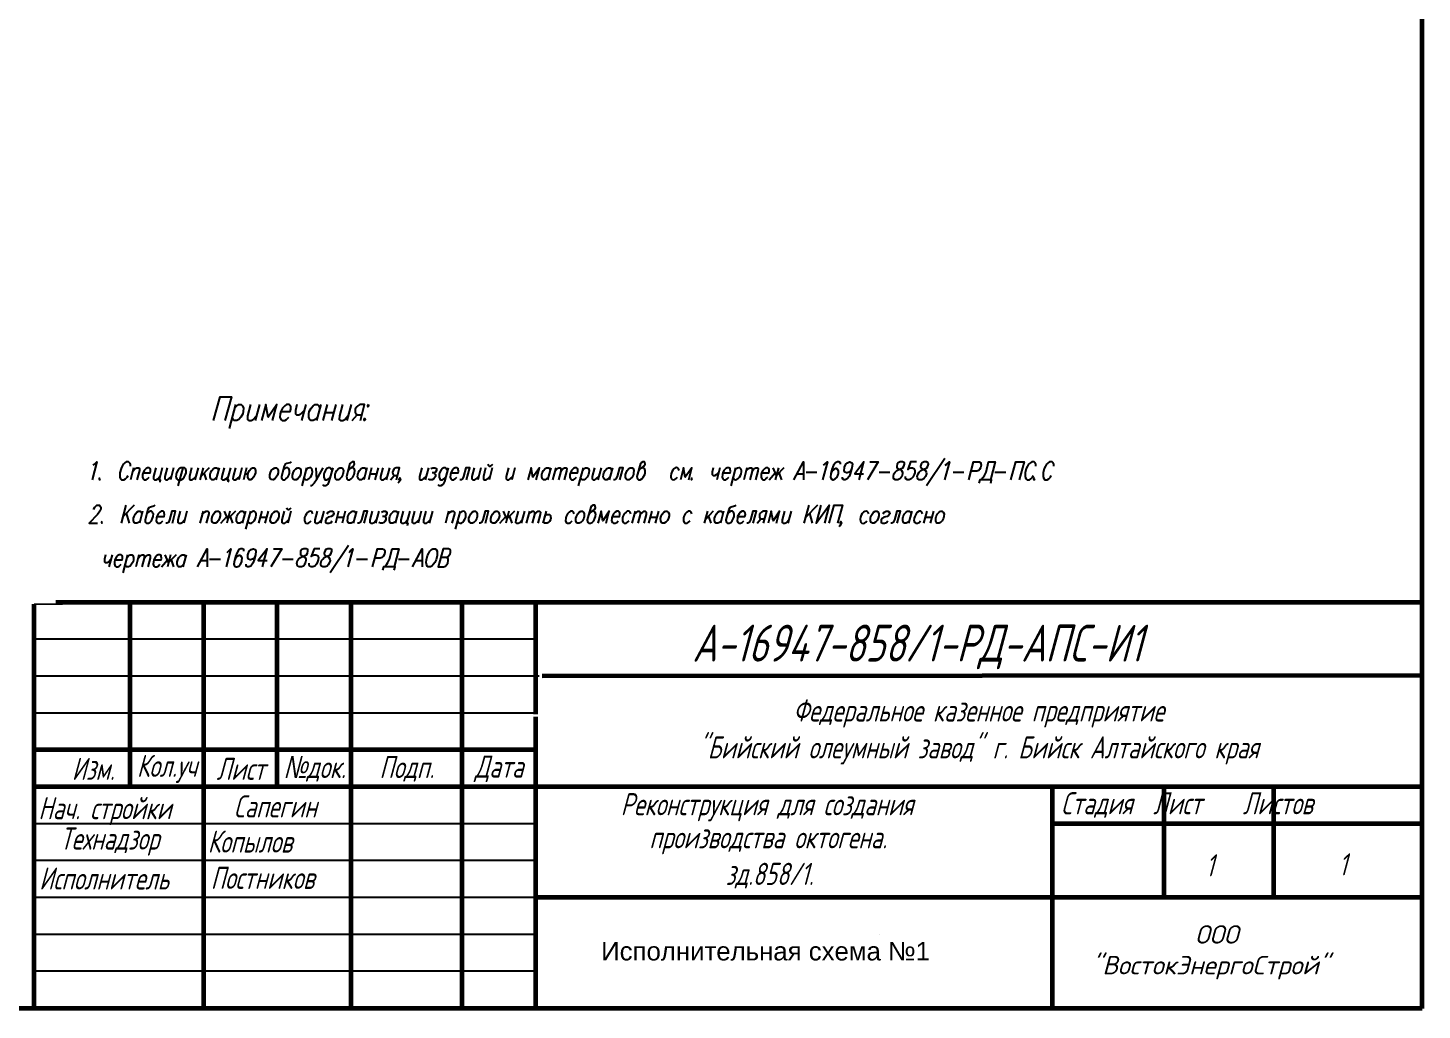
# Model space of a CAD drawing. Header units: millimetres. Extents: x 2185 to 8290, y 601 to 2456.
# Drawn here: x 4362.9 to 4646.3, y 1258.6 to 1458.3 of the extents above; entities that cross this region are included whole.
import ezdxf
from ezdxf.enums import TextEntityAlignment as Align

# ---------------------------------------------------------------- set-up
doc = ezdxf.new("R2010")
doc.units = ezdxf.units.MM
for name, color, linetype in [('PDF _0', 7, 'Continuous'), ('PDF _hj', 7, 'Continuous'), ('текст', 7, 'Continuous')]:
    doc.layers.add(name, color=color, linetype=linetype)
doc.styles.add('2.5', font='isocpeur.ttf', dxfattribs={"oblique": 15, "height": 2.5})
doc.styles.add('Simplex', font='simplex.shx', dxfattribs={"width": 0.7, "oblique": 15})
doc.styles.get("Standard").update_dxf_attribs({"font": 'arial.ttf'})

msp = doc.modelspace()

# ---------------------------------------------------------------- linework, layer by layer
at = {"color": 0, "lineweight": 60}
for p, q in [((4646.3, 1258.99), (4646.3, 1842.99)), ((4364.11, 1258.64), (4364.11, 1341.14)), ((4368.56, 1341.6), (4646.06, 1341.6)), ((4383.56, 1341.6), (4383.56, 1304.1)), ((4398.56, 1341.6), (4398.56, 1259.1)), ((4413.56, 1304.1), (4413.56, 1341.6)), ((4428.56, 1259.1), (4428.56, 1341.6)), ((4451.06, 1341.6), (4451.06, 1259.1)), ((4466.06, 1341.6), (4466.06, 1318.82)), ((4467.41, 1326.6), (4646.3, 1326.76)), ((4466.06, 1318.25), (4466.06, 1259.1)), ((4364.11, 1311.6), (4465.96, 1311.6)), ((4364.11, 1304.1), (4646.3, 1304.1)), ((4571.06, 1304.1), (4571.06, 1259.1)), ((4593.88, 1281.6), (4593.88, 1304.1)), ((4616.06, 1304.1), (4616.06, 1281.6)), ((4571.04, 1296.6), (4646.3, 1296.6)), ((4466.06, 1281.6), (4646.3, 1281.6)), ((4646.3, 1258.99), (3830.3, 1258.99))]:
    msp.add_line(p, q, dxfattribs=at)
at = {"color": 0}
for p, q in [((4364.11, 1341.14), (4398.56, 1341.6)), ((4368.56, 1341.6), (4383.56, 1341.6)), ((4428.56, 1341.6), (4451.06, 1341.6)), ((4428.56, 1341.6), (4451.06, 1341.6)), ((4451.06, 1341.6), (4466.06, 1341.6)), ((4451.06, 1341.6), (4466.06, 1341.6)), ((4451.06, 1341.6), (4466.06, 1341.6)), ((4466.06, 1341.6), (4481.06, 1341.6)), ((4646.06, 1341.6), (4571.06, 1341.6)), ((4646.06, 1341.6), (4571.06, 1341.6)), ((4646.06, 1341.6), (4571.06, 1341.6)), ((4646.06, 1341.6), (4571.06, 1341.6)), ((4646.3, 1341.6), (4571.06, 1341.6)), ((4571.06, 1341.6), (4571.06, 1341.6)), ((4571.06, 1341.6), (4571.06, 1341.6)), ((4364.11, 1334.1), (4465.96, 1334.1)), ((4383.56, 1311.6), (4413.56, 1311.6)), ((4383.56, 1311.6), (4383.56, 1311.6)), ((4364.11, 1296.6), (4465.96, 1296.6)), ((4593.56, 1296.6), (4616.06, 1296.6)), ((4593.56, 1296.6), (4616.06, 1296.6)), ((4364.11, 1289.1), (4465.96, 1289.1)), ((4364.11, 1274.1), (4466.24, 1274.1)), ((4535.96, 1274.09), (4535.96, 1274.09)), ((4364.11, 1266.6), (4466.24, 1266.6))]:
    msp.add_line(p, q, dxfattribs=at)
at = {"color": 0, "lineweight": -3}
for p, q in [((4364.11, 1326.6), (4466.79, 1326.6)), ((4364.11, 1319.1), (4466.24, 1319.1)), ((4364.11, 1281.6), (4466.53, 1281.6))]:
    msp.add_line(p, q, dxfattribs=at)
for p, q in [((4383.26, 1311.57), (4383.26, 1311.57)), ((4465.76, 1304.07), (4570.76, 1304.07)), ((4593.26, 1296.57), (4615.76, 1296.57))]:
    msp.add_line(p, q)
at = {"layer": 'PDF _0', "lineweight": 25}
for points in [[(4376.13, 1369.4), (4376.39, 1369.6), (4376.9, 1370.12), (4375.93, 1366.46)], [(4383.75, 1369.24), (4383.69, 1369.6), (4383.64, 1369.76), (4383.54, 1369.91), (4383.33, 1370.12), (4382.87, 1370.12), (4382.56, 1369.91), (4382.41, 1369.76), (4382.25, 1369.6), (4382.05, 1369.24), (4381.79, 1368.73), (4381.53, 1367.85), (4381.53, 1367.34), (4381.53, 1366.98), (4381.69, 1366.62), (4381.89, 1366.46), (4382.36, 1366.46), (4382.67, 1366.62), (4383.03, 1366.98), (4383.23, 1367.34)], [(4416.41, 1370.12), (4416.1, 1369.91), (4415.48, 1369.76), (4415.17, 1369.6), (4414.97, 1369.24), (4414.4, 1367.13), (4414.4, 1366.82), (4414.51, 1366.62), (4414.71, 1366.46), (4415.07, 1366.46), (4415.33, 1366.62), (4415.69, 1366.98), (4415.95, 1367.49), (4416.05, 1367.85), (4416.05, 1368.37), (4416, 1368.52), (4415.89, 1368.73), (4415.69, 1368.88), (4415.33, 1368.88), (4415.07, 1368.73), (4414.71, 1368.37)], [(4427.98, 1368.37), (4428.29, 1368.73), (4428.6, 1368.88), (4429.06, 1369.24), (4429.27, 1369.6), (4429.22, 1369.91), (4429.16, 1370.12), (4428.8, 1370.12), (4428.5, 1369.91), (4428.34, 1369.76), (4427.62, 1367.13), (4427.67, 1366.82), (4427.72, 1366.62), (4427.93, 1366.46), (4428.29, 1366.46), (4428.6, 1366.62), (4428.91, 1366.98), (4429.22, 1367.49), (4429.27, 1367.85), (4429.32, 1368.37), (4429.16, 1368.73), (4428.96, 1368.88), (4428.6, 1368.88)], [(4456.37, 1369.6), (4456.43, 1369.4), (4456.63, 1369.24), (4456.89, 1369.24), (4457.15, 1369.4), (4457.35, 1369.6)], [(4487.03, 1368.37), (4487.34, 1368.73), (4487.65, 1368.88), (4488.11, 1369.24), (4488.32, 1369.6), (4488.27, 1369.91), (4488.21, 1370.12), (4487.85, 1370.12), (4487.55, 1369.91), (4487.39, 1369.76), (4486.67, 1367.13), (4486.72, 1366.82), (4486.77, 1366.62), (4486.98, 1366.46), (4487.34, 1366.46), (4487.65, 1366.62), (4487.96, 1366.98), (4488.27, 1367.49), (4488.32, 1367.85), (4488.37, 1368.37), (4488.21, 1368.73), (4488.01, 1368.88), (4487.65, 1368.88)], [(4518.56, 1366.46), (4520.52, 1370.12), (4520.52, 1366.46)], [(4524.58, 1369.4), (4524.89, 1369.6), (4525.4, 1370.12), (4524.43, 1366.46)], [(4528.03, 1369.6), (4528.03, 1369.91), (4527.72, 1370.12), (4527.46, 1370.12), (4527.05, 1369.91), (4526.64, 1369.4), (4526.33, 1368.52), (4526.07, 1367.65), (4526.02, 1366.98), (4526.17, 1366.62), (4526.48, 1366.46), (4526.59, 1366.46), (4527, 1366.62), (4527.36, 1366.98), (4527.61, 1367.49), (4527.67, 1367.65), (4527.67, 1368.21), (4527.51, 1368.52), (4527.2, 1368.73), (4527.1, 1368.73), (4526.69, 1368.52), (4526.33, 1368.21), (4526.07, 1367.65)], [(4530.39, 1368.88), (4530.13, 1368.37), (4529.83, 1368.01), (4529.41, 1367.85), (4529.26, 1367.85), (4528.95, 1368.01), (4528.8, 1368.37), (4528.85, 1368.88), (4528.9, 1369.04), (4529.16, 1369.6), (4529.47, 1369.91), (4529.88, 1370.12), (4529.98, 1370.12), (4530.34, 1369.91), (4530.5, 1369.6), (4530.39, 1368.88), (4530.19, 1368.01), (4529.83, 1367.13), (4529.41, 1366.62), (4529, 1366.46), (4528.8, 1366.46), (4528.49, 1366.62), (4528.44, 1366.98)], [(4531.83, 1366.46), (4532.81, 1370.12), (4530.96, 1367.65), (4532.76, 1367.65)], [(4533.99, 1370.12), (4535.69, 1370.12), (4533.53, 1366.46)], [(4543.51, 1370.12), (4542.27, 1370.12), (4541.76, 1368.52), (4541.91, 1368.73), (4542.33, 1368.88), (4542.69, 1368.88), (4542.99, 1368.73), (4543.15, 1368.37), (4543.15, 1367.85), (4543.05, 1367.49), (4542.79, 1366.98), (4542.43, 1366.62), (4542.02, 1366.46), (4541.66, 1366.46), (4541.35, 1366.62), (4541.3, 1366.82), (4541.25, 1367.13)], [(4549.27, 1370.79), (4545.57, 1365.23)], [(4549.37, 1369.4), (4549.68, 1369.6), (4550.2, 1370.12), (4549.22, 1366.46)], [(4554.16, 1366.46), (4555.13, 1370.12), (4556.26, 1370.12), (4556.57, 1369.91), (4556.62, 1369.76), (4556.68, 1369.4), (4556.52, 1368.88), (4556.32, 1368.52), (4556.16, 1368.37), (4555.75, 1368.21), (4554.62, 1368.21)], [(4556.62, 1366.46), (4557.09, 1366.98), (4557.35, 1367.34), (4557.65, 1368.01), (4558.17, 1370.12), (4559.51, 1370.12), (4558.53, 1366.46)], [(4562.69, 1366.46), (4563.67, 1370.12), (4565.37, 1370.12), (4564.39, 1366.46)], [(4567.79, 1369.24), (4567.79, 1369.6), (4567.68, 1369.76), (4567.63, 1369.91), (4567.43, 1370.12), (4566.96, 1370.12), (4566.66, 1369.91), (4566.5, 1369.76), (4566.3, 1369.6), (4566.09, 1369.24), (4565.83, 1368.73), (4565.63, 1367.85), (4565.57, 1367.34), (4565.63, 1366.98), (4565.78, 1366.62), (4565.99, 1366.46), (4566.45, 1366.46), (4566.76, 1366.62), (4567.07, 1366.98), (4567.27, 1367.34)], [(4571.44, 1369.24), (4571.44, 1369.6), (4571.34, 1369.76), (4571.28, 1369.91), (4571.08, 1370.12), (4570.56, 1370.12), (4570.31, 1369.91), (4570.15, 1369.76), (4569.95, 1369.6), (4569.74, 1369.24), (4569.48, 1368.73), (4569.23, 1367.85), (4569.23, 1367.34), (4569.28, 1366.98), (4569.43, 1366.62), (4569.59, 1366.46), (4570.1, 1366.46), (4570.41, 1366.62), (4570.72, 1366.98), (4570.92, 1367.34)], [(4377.47, 1366.82), (4377.32, 1366.62), (4377.42, 1366.46), (4377.57, 1366.62)], [(4384.36, 1368.88), (4383.69, 1366.46)], [(4384.16, 1368.21), (4384.67, 1368.73), (4384.98, 1368.88), (4385.34, 1368.88), (4385.55, 1368.73), (4385.55, 1368.37), (4385.03, 1366.46)], [(4386.27, 1367.85), (4387.71, 1367.85), (4387.81, 1368.21), (4387.81, 1368.52), (4387.71, 1368.73), (4387.5, 1368.88), (4387.14, 1368.88), (4386.88, 1368.73), (4386.52, 1368.37), (4386.27, 1367.85), (4386.16, 1367.49), (4386.16, 1366.98), (4386.32, 1366.62), (4386.52, 1366.46), (4386.88, 1366.46), (4387.14, 1366.62), (4387.5, 1366.98)], [(4388.84, 1368.88), (4388.38, 1367.13), (4388.38, 1366.62), (4388.58, 1366.46), (4388.94, 1366.46), (4389.25, 1366.62), (4389.71, 1367.13)], [(4390.18, 1368.88), (4389.56, 1366.46), (4389.76, 1366.46), (4389.66, 1365.95)], [(4391.15, 1368.88), (4390.69, 1367.13), (4390.69, 1366.62), (4390.9, 1366.46), (4391.26, 1366.46), (4391.51, 1366.62), (4392.03, 1367.13)], [(4392.49, 1368.88), (4391.87, 1366.46)], [(4394.34, 1368.88), (4393.36, 1365.23)], [(4396.14, 1368.88), (4395.68, 1367.13), (4395.68, 1366.62), (4395.88, 1366.46), (4396.25, 1366.46), (4396.5, 1366.62), (4397.02, 1367.13)], [(4397.48, 1368.88), (4396.81, 1366.46)], [(4398.46, 1368.88), (4397.79, 1366.46)], [(4399.69, 1368.88), (4397.99, 1367.13)], [(4398.66, 1367.85), (4399.13, 1366.46)], [(4401.23, 1366.98), (4400.87, 1366.62), (4400.62, 1366.46), (4400.26, 1366.46), (4400.05, 1366.62), (4399.95, 1366.82), (4399.9, 1366.98), (4399.9, 1367.49), (4400, 1367.85), (4400.26, 1368.37), (4400.62, 1368.73), (4400.87, 1368.88), (4401.23, 1368.88), (4401.44, 1368.73), (4401.59, 1368.37)], [(4401.75, 1368.88), (4401.08, 1366.46)], [(4402.73, 1368.88), (4402.26, 1367.13), (4402.21, 1366.62), (4402.42, 1366.46), (4402.78, 1366.46), (4403.09, 1366.62), (4403.6, 1367.13)], [(4404.06, 1368.88), (4403.39, 1366.46), (4403.65, 1366.46), (4403.5, 1365.95)], [(4405.04, 1368.88), (4404.58, 1367.13), (4404.53, 1366.62), (4404.73, 1366.46), (4405.09, 1366.46), (4405.4, 1366.62), (4405.92, 1367.13)], [(4406.38, 1368.88), (4405.71, 1366.46)], [(4407.3, 1368.88), (4406.69, 1366.46)], [(4407, 1367.65), (4407.61, 1367.65), (4407.66, 1367.85), (4407.92, 1368.37), (4408.23, 1368.73), (4408.54, 1368.88), (4408.8, 1368.88), (4409, 1368.73), (4409.16, 1368.37), (4409.1, 1367.85), (4409, 1367.49), (4408.74, 1366.98), (4408.44, 1366.62), (4408.13, 1366.46), (4407.87, 1366.46), (4407.72, 1366.62), (4407.56, 1366.98), (4407.56, 1367.49), (4407.61, 1367.65)], [(4419.49, 1368.88), (4418.52, 1365.23)], [(4421.5, 1366.46), (4421.09, 1365.74), (4420.73, 1365.44), (4420.47, 1365.23), (4420.32, 1365.23)], [(4421.4, 1368.88), (4421.5, 1366.46), (4422.89, 1368.88)], [(4424.84, 1368.88), (4424.07, 1366.1), (4423.82, 1365.59), (4423.66, 1365.44), (4423.35, 1365.23), (4422.99, 1365.23), (4422.79, 1365.44)], [(4424.69, 1368.37), (4424.59, 1368.52), (4424.54, 1368.73), (4424.33, 1368.88), (4423.97, 1368.88), (4423.66, 1368.73), (4423.35, 1368.37), (4423.1, 1367.85), (4422.99, 1367.49), (4422.99, 1366.98), (4423.15, 1366.62), (4423.3, 1366.46), (4423.71, 1366.46), (4423.97, 1366.62), (4424.33, 1366.98)], [(4431.22, 1366.98), (4430.91, 1366.62), (4430.6, 1366.46), (4430.24, 1366.46), (4430.04, 1366.62), (4429.99, 1366.82), (4429.88, 1366.98), (4429.94, 1367.49), (4429.99, 1367.85), (4430.3, 1368.37), (4430.6, 1368.73), (4430.91, 1368.88), (4431.27, 1368.88), (4431.48, 1368.73), (4431.63, 1368.37)], [(4431.74, 1368.88), (4431.12, 1366.46)], [(4432.71, 1368.88), (4432.1, 1366.46)], [(4432.41, 1367.65), (4433.74, 1367.65)], [(4434.05, 1368.88), (4433.38, 1366.46)], [(4435.03, 1368.88), (4434.57, 1367.13), (4434.57, 1366.62), (4434.72, 1366.46), (4435.13, 1366.46), (4435.39, 1366.62), (4435.9, 1367.13)], [(4436.37, 1368.88), (4435.7, 1366.46)], [(4436.57, 1366.46), (4437.29, 1367.34)], [(4437.81, 1366.46), (4438.42, 1368.88), (4437.7, 1368.88), (4437.39, 1368.73), (4437.24, 1368.52), (4437.03, 1368.21), (4436.98, 1368.01), (4437.03, 1367.65), (4437.09, 1367.49), (4437.29, 1367.34), (4438.01, 1367.34)], [(4438.58, 1366.62), (4438.37, 1366.46), (4438.32, 1366.62), (4438.47, 1366.82), (4438.58, 1366.62), (4438.47, 1366.26), (4438.27, 1365.95), (4438.06, 1365.74)], [(4442.95, 1368.88), (4442.49, 1367.13), (4442.44, 1366.62), (4442.64, 1366.46), (4443, 1366.46), (4443.31, 1366.62), (4443.82, 1367.13)], [(4444.29, 1368.88), (4443.62, 1366.46)], [(4445.42, 1367.85), (4445.62, 1367.65), (4445.73, 1367.49), (4445.73, 1367.13), (4445.52, 1366.82), (4445.37, 1366.62), (4445.06, 1366.46), (4444.6, 1366.46), (4444.29, 1366.62)], [(4444.8, 1368.73), (4445.21, 1368.88), (4445.62, 1368.88), (4445.93, 1368.73), (4445.93, 1368.37), (4445.73, 1368.01), (4445.42, 1367.85), (4445.06, 1367.85)], [(4448.3, 1368.88), (4447.53, 1366.1), (4447.27, 1365.59), (4447.12, 1365.44), (4446.81, 1365.23), (4446.45, 1365.23), (4446.24, 1365.44)], [(4448.14, 1368.37), (4448.04, 1368.52), (4447.99, 1368.73), (4447.78, 1368.88), (4447.42, 1368.88), (4447.12, 1368.73), (4446.81, 1368.37), (4446.55, 1367.85), (4446.45, 1367.49), (4446.45, 1366.98), (4446.6, 1366.62), (4446.76, 1366.46), (4447.12, 1366.46), (4447.42, 1366.62), (4447.78, 1366.98)], [(4448.86, 1367.85), (4450.31, 1367.85), (4450.41, 1368.21), (4450.36, 1368.52), (4450.31, 1368.73), (4450.1, 1368.88), (4449.74, 1368.88), (4449.43, 1368.73), (4449.12, 1368.37), (4448.86, 1367.85), (4448.76, 1367.49), (4448.71, 1366.98), (4448.86, 1366.62), (4449.07, 1366.46), (4449.43, 1366.46), (4449.74, 1366.62), (4450.05, 1366.98)], [(4452, 1366.46), (4452.67, 1368.88), (4451.9, 1368.88), (4451.44, 1367.13), (4451.18, 1366.62), (4450.92, 1366.46), (4450.67, 1366.46)], [(4453.6, 1368.88), (4453.13, 1367.13), (4453.13, 1366.62), (4453.34, 1366.46), (4453.7, 1366.46), (4454.01, 1366.62), (4454.47, 1367.13)], [(4454.93, 1368.88), (4454.32, 1366.46)], [(4455.91, 1368.88), (4455.45, 1367.13), (4455.45, 1366.62), (4455.65, 1366.46), (4456.01, 1366.46), (4456.27, 1366.62), (4456.79, 1367.13)], [(4457.25, 1368.88), (4456.63, 1366.46)], [(4460.54, 1368.88), (4460.08, 1367.13), (4460.08, 1366.62), (4460.28, 1366.46), (4460.64, 1366.46), (4460.9, 1366.62), (4461.42, 1367.13)], [(4461.88, 1368.88), (4461.21, 1366.46)], [(4466.2, 1366.46), (4466.87, 1368.88), (4465.48, 1366.98), (4465.17, 1368.88), (4464.5, 1366.46)], [(4468.67, 1366.98), (4468.31, 1366.62), (4468.05, 1366.46), (4467.69, 1366.46), (4467.48, 1366.62), (4467.38, 1366.82), (4467.33, 1366.98), (4467.33, 1367.49), (4467.43, 1367.85), (4467.69, 1368.37), (4468.05, 1368.73), (4468.31, 1368.88), (4468.67, 1368.88), (4468.87, 1368.73), (4469.03, 1368.37)], [(4469.18, 1368.88), (4468.51, 1366.46)], [(4470.16, 1368.88), (4469.49, 1366.46)], [(4469.95, 1368.21), (4470.47, 1368.73), (4470.78, 1368.88), (4470.98, 1368.88), (4471.19, 1368.73), (4471.19, 1368.21), (4470.73, 1366.46)], [(4471.19, 1368.21), (4471.7, 1368.73), (4471.96, 1368.88), (4472.22, 1368.88), (4472.42, 1368.73), (4472.37, 1368.21), (4471.91, 1366.46)], [(4473.14, 1367.85), (4474.58, 1367.85), (4474.69, 1368.21), (4474.69, 1368.52), (4474.58, 1368.73), (4474.38, 1368.88), (4474.02, 1368.88), (4473.76, 1368.73), (4473.4, 1368.37), (4473.14, 1367.85), (4473.04, 1367.49), (4473.04, 1366.98), (4473.19, 1366.62), (4473.4, 1366.46), (4473.76, 1366.46), (4474.02, 1366.62), (4474.38, 1366.98)], [(4475.71, 1368.88), (4474.74, 1365.23)], [(4475.61, 1368.37), (4475.92, 1368.73), (4476.23, 1368.88), (4476.59, 1368.88), (4476.8, 1368.73), (4476.95, 1368.37), (4476.9, 1367.85), (4476.8, 1367.49), (4476.54, 1366.98), (4476.23, 1366.62), (4475.92, 1366.46), (4475.56, 1366.46), (4475.35, 1366.62), (4475.2, 1366.98)], [(4478.03, 1368.88), (4477.57, 1367.13), (4477.57, 1366.62), (4477.77, 1366.46), (4478.13, 1366.46), (4478.39, 1366.62), (4478.9, 1367.13)], [(4479.37, 1368.88), (4478.75, 1366.46)], [(4481.17, 1366.98), (4480.86, 1366.62), (4480.55, 1366.46), (4480.19, 1366.46), (4479.98, 1366.62), (4479.93, 1366.82), (4479.83, 1366.98), (4479.88, 1367.49), (4479.93, 1367.85), (4480.19, 1368.37), (4480.55, 1368.73), (4480.86, 1368.88), (4481.22, 1368.88), (4481.37, 1368.73), (4481.53, 1368.37)], [(4481.68, 1368.88), (4481.01, 1366.46)], [(4483.22, 1366.46), (4483.89, 1368.88), (4483.12, 1368.88), (4482.66, 1367.13), (4482.4, 1366.62), (4482.14, 1366.46), (4481.89, 1366.46)], [(4497.22, 1366.46), (4497.83, 1368.88), (4496.5, 1366.98), (4496.14, 1368.88), (4495.52, 1366.46)], [(4497.88, 1366.82), (4497.73, 1366.62), (4497.78, 1366.46), (4497.99, 1366.62)], [(4502.2, 1368.88), (4502, 1368.01), (4501.95, 1367.49), (4502.15, 1367.34), (4502.51, 1367.34), (4502.82, 1367.49), (4503.34, 1368.01)], [(4503.54, 1368.88), (4502.92, 1366.46)], [(4504.11, 1367.85), (4505.6, 1367.85), (4505.7, 1368.21), (4505.65, 1368.52), (4505.6, 1368.73), (4505.39, 1368.88), (4505.03, 1368.88), (4504.73, 1368.73), (4504.37, 1368.37), (4504.11, 1367.85), (4504.06, 1367.49), (4504.01, 1366.98), (4504.16, 1366.62), (4504.37, 1366.46), (4504.73, 1366.46), (4505.03, 1366.62), (4505.34, 1366.98)], [(4506.73, 1368.88), (4505.75, 1365.23)], [(4509.05, 1368.88), (4508.38, 1366.46)], [(4508.84, 1368.21), (4509.35, 1368.73), (4509.61, 1368.88), (4509.87, 1368.88), (4510.07, 1368.73), (4510.07, 1368.21), (4509.61, 1366.46)], [(4510.07, 1368.21), (4510.54, 1368.73), (4510.85, 1368.88), (4511.1, 1368.88), (4511.31, 1368.73), (4511.26, 1368.21), (4510.79, 1366.46)], [(4512.03, 1367.85), (4513.47, 1367.85), (4513.57, 1368.21), (4513.57, 1368.52), (4513.47, 1368.73), (4513.26, 1368.88), (4512.9, 1368.88), (4512.65, 1368.73), (4512.29, 1368.37), (4512.03, 1367.85), (4511.93, 1367.49), (4511.93, 1366.98), (4512.08, 1366.62), (4512.29, 1366.46), (4512.65, 1366.46), (4512.9, 1366.62), (4513.26, 1366.98)], [(4513.57, 1366.46), (4514.81, 1367.85)], [(4516.56, 1368.88), (4515.06, 1367.34), (4514.4, 1368.88)], [(4515.48, 1368.88), (4514.81, 1366.46)], [(4515.53, 1367.85), (4516.04, 1366.46)], [(4519.28, 1367.65), (4520.46, 1367.65)], [(4521.08, 1368.01), (4523.24, 1368.01)], [(4535.9, 1368.01), (4538.06, 1368.01)], [(4550.97, 1368.01), (4553.13, 1368.01)], [(4558.63, 1365.74), (4558.79, 1366.46), (4556.37, 1366.46), (4556.16, 1365.74)], [(4559.45, 1368.01), (4561.67, 1368.01)], [(4567.53, 1366.82), (4567.32, 1366.62), (4567.43, 1366.46), (4567.58, 1366.62)], [(4376.18, 1360.4), (4376.24, 1360.55), (4376.44, 1360.91), (4376.65, 1361.06), (4376.9, 1361.27), (4377.42, 1361.27), (4377.57, 1361.06), (4377.68, 1360.91), (4377.68, 1360.55), (4377.62, 1360.24), (4377.37, 1359.88), (4377.01, 1359.37), (4375.31, 1357.62), (4377.01, 1357.62)], [(4382.77, 1361.27), (4381.79, 1357.62)], [(4384.47, 1361.27), (4382.1, 1358.85)], [(4388.68, 1361.27), (4388.43, 1361.06), (4387.76, 1360.91), (4387.45, 1360.76), (4387.24, 1360.4), (4386.68, 1358.29), (4386.73, 1357.98), (4386.78, 1357.77), (4386.99, 1357.62), (4387.35, 1357.62), (4387.66, 1357.77), (4387.96, 1358.13), (4388.22, 1358.65), (4388.32, 1359.01), (4388.38, 1359.52), (4388.27, 1359.68), (4388.22, 1359.88), (4388.02, 1360.04), (4387.66, 1360.04), (4387.35, 1359.88), (4387.04, 1359.52)], [(4415.43, 1360.76), (4415.48, 1360.55), (4415.69, 1360.4), (4415.95, 1360.4), (4416.2, 1360.55), (4416.41, 1360.76)], [(4476.95, 1359.52), (4477.26, 1359.88), (4477.57, 1360.04), (4478.03, 1360.4), (4478.24, 1360.76), (4478.18, 1361.06), (4478.13, 1361.27), (4477.77, 1361.27), (4477.46, 1361.06), (4477.31, 1360.91), (4476.59, 1358.29), (4476.64, 1357.98), (4476.69, 1357.77), (4476.9, 1357.62), (4477.26, 1357.62), (4477.57, 1357.77), (4477.88, 1358.13), (4478.13, 1358.65), (4478.24, 1359.01), (4478.29, 1359.52), (4478.13, 1359.88), (4477.93, 1360.04), (4477.57, 1360.04)], [(4506.78, 1361.27), (4506.53, 1361.06), (4505.86, 1360.91), (4505.55, 1360.76), (4505.34, 1360.4), (4504.78, 1358.29), (4504.83, 1357.98), (4504.88, 1357.77), (4505.09, 1357.62), (4505.45, 1357.62), (4505.75, 1357.77), (4506.06, 1358.13), (4506.32, 1358.65), (4506.42, 1359.01), (4506.47, 1359.52), (4506.37, 1359.68), (4506.32, 1359.88), (4506.11, 1360.04), (4505.75, 1360.04), (4505.45, 1359.88), (4505.14, 1359.52)], [(4521.6, 1361.27), (4520.62, 1357.62)], [(4523.35, 1361.27), (4520.98, 1358.85)], [(4524.07, 1361.27), (4523.09, 1357.62), (4525.76, 1361.27), (4524.79, 1357.62)], [(4525.76, 1357.62), (4526.74, 1361.27), (4528.44, 1361.27), (4527.46, 1357.62)], [(4377.98, 1357.98), (4377.83, 1357.77), (4377.88, 1357.62), (4378.04, 1357.77)], [(4383.49, 1357.62), (4382.92, 1359.68)], [(4385.7, 1358.13), (4385.34, 1357.77), (4385.03, 1357.62), (4384.67, 1357.62), (4384.47, 1357.77), (4384.41, 1357.98), (4384.36, 1358.13), (4384.36, 1358.65), (4384.47, 1359.01), (4384.72, 1359.52), (4385.03, 1359.88), (4385.34, 1360.04), (4385.7, 1360.04), (4385.91, 1359.88), (4386.06, 1359.52)], [(4386.16, 1360.04), (4385.55, 1357.62)], [(4389.04, 1359.01), (4390.54, 1359.01), (4390.64, 1359.37), (4390.59, 1359.68), (4390.54, 1359.88), (4390.33, 1360.04), (4389.97, 1360.04), (4389.66, 1359.88), (4389.35, 1359.52), (4389.04, 1359.01), (4388.99, 1358.65), (4388.94, 1358.13), (4389.1, 1357.77), (4389.3, 1357.62), (4389.66, 1357.62), (4389.97, 1357.77), (4390.28, 1358.13)], [(4392.23, 1357.62), (4392.85, 1360.04), (4392.13, 1360.04), (4391.67, 1358.29), (4391.41, 1357.77), (4391.1, 1357.62), (4390.9, 1357.62)], [(4393.83, 1360.04), (4393.36, 1358.29), (4393.36, 1357.77), (4393.57, 1357.62), (4393.93, 1357.62), (4394.19, 1357.77), (4394.7, 1358.29)], [(4395.16, 1360.04), (4394.55, 1357.62)], [(4398.46, 1360.04), (4397.79, 1357.62)], [(4398.25, 1359.37), (4398.77, 1359.88), (4399.07, 1360.04), (4399.43, 1360.04), (4399.64, 1359.88), (4399.64, 1359.52), (4399.13, 1357.62)], [(4402.06, 1357.62), (4403.29, 1359.01)], [(4405.04, 1360.04), (4403.5, 1358.49), (4402.83, 1360.04)], [(4403.91, 1360.04), (4403.29, 1357.62)], [(4404.01, 1359.01), (4404.47, 1357.62)], [(4406.58, 1358.13), (4406.22, 1357.77), (4405.97, 1357.62), (4405.61, 1357.62), (4405.4, 1357.77), (4405.3, 1357.98), (4405.25, 1358.13), (4405.25, 1358.65), (4405.35, 1359.01), (4405.61, 1359.52), (4405.97, 1359.88), (4406.22, 1360.04), (4406.58, 1360.04), (4406.79, 1359.88), (4406.94, 1359.52)], [(4407.1, 1360.04), (4406.43, 1357.62)], [(4408.08, 1360.04), (4407.1, 1356.38)], [(4410.39, 1360.04), (4409.72, 1357.62)], [(4410.03, 1358.85), (4411.37, 1358.85)], [(4411.73, 1360.04), (4411.06, 1357.62)], [(4414.97, 1360.04), (4414.51, 1358.29), (4414.51, 1357.77), (4414.71, 1357.62), (4415.07, 1357.62), (4415.33, 1357.77), (4415.84, 1358.29)], [(4416.31, 1360.04), (4415.69, 1357.62)], [(4421.65, 1360.04), (4421.19, 1358.29), (4421.19, 1357.77), (4421.4, 1357.62), (4421.76, 1357.62), (4422.01, 1357.77), (4422.53, 1358.29)], [(4422.99, 1360.04), (4422.37, 1357.62)], [(4423.71, 1359.52), (4423.92, 1359.88), (4424.33, 1360.04), (4424.69, 1360.04), (4425, 1359.88), (4425.05, 1359.52), (4424.84, 1359.16), (4424.54, 1359.01), (4423.87, 1358.85), (4423.61, 1358.65), (4423.4, 1358.29), (4423.35, 1358.13), (4423.35, 1357.77), (4423.71, 1357.62), (4424.07, 1357.62), (4424.48, 1357.77), (4424.69, 1358.13)], [(4426.03, 1360.04), (4425.41, 1357.62)], [(4425.72, 1358.85), (4427.06, 1358.85)], [(4427.36, 1360.04), (4426.75, 1357.62)], [(4429.16, 1358.13), (4428.86, 1357.77), (4428.55, 1357.62), (4428.19, 1357.62), (4427.98, 1357.77), (4427.93, 1357.98), (4427.83, 1358.13), (4427.88, 1358.65), (4427.93, 1359.01), (4428.19, 1359.52), (4428.55, 1359.88), (4428.86, 1360.04), (4429.22, 1360.04), (4429.37, 1359.88), (4429.52, 1359.52)], [(4429.68, 1360.04), (4429.01, 1357.62)], [(4431.22, 1357.62), (4431.89, 1360.04), (4431.12, 1360.04), (4430.66, 1358.29), (4430.4, 1357.77), (4430.14, 1357.62), (4429.88, 1357.62)], [(4432.87, 1360.04), (4432.35, 1358.29), (4432.35, 1357.77), (4432.56, 1357.62), (4432.92, 1357.62), (4433.23, 1357.77), (4433.69, 1358.29)], [(4434.21, 1360.04), (4433.54, 1357.62)], [(4435.34, 1359.01), (4435.54, 1358.85), (4435.65, 1358.65), (4435.65, 1358.29), (4435.44, 1357.98), (4435.29, 1357.77), (4434.98, 1357.62), (4434.51, 1357.62), (4434.21, 1357.77)], [(4434.72, 1359.88), (4435.13, 1360.04), (4435.49, 1360.04), (4435.85, 1359.88), (4435.85, 1359.52), (4435.65, 1359.16), (4435.34, 1359.01), (4434.98, 1359.01)], [(4437.7, 1358.13), (4437.34, 1357.77), (4437.03, 1357.62), (4436.67, 1357.62), (4436.47, 1357.77), (4436.42, 1357.98), (4436.37, 1358.13), (4436.37, 1358.65), (4436.47, 1359.01), (4436.73, 1359.52), (4437.03, 1359.88), (4437.34, 1360.04), (4437.7, 1360.04), (4437.91, 1359.88), (4438.06, 1359.52)], [(4438.17, 1360.04), (4437.55, 1357.62)], [(4439.14, 1360.04), (4438.68, 1358.29), (4438.68, 1357.77), (4438.89, 1357.62), (4439.25, 1357.62), (4439.55, 1357.77), (4440.02, 1358.29)], [(4440.48, 1360.04), (4439.86, 1357.62), (4440.07, 1357.62), (4439.97, 1357.1)], [(4441.46, 1360.04), (4441, 1358.29), (4441, 1357.77), (4441.2, 1357.62), (4441.56, 1357.62), (4441.82, 1357.77), (4442.33, 1358.29)], [(4442.8, 1360.04), (4442.18, 1357.62)], [(4443.77, 1360.04), (4443.31, 1358.29), (4443.31, 1357.77), (4443.52, 1357.62), (4443.88, 1357.62), (4444.13, 1357.77), (4444.65, 1358.29)], [(4445.11, 1360.04), (4444.44, 1357.62)], [(4448.4, 1360.04), (4447.73, 1357.62)], [(4448.2, 1359.37), (4448.71, 1359.88), (4449.02, 1360.04), (4449.38, 1360.04), (4449.58, 1359.88), (4449.58, 1359.52), (4449.07, 1357.62)], [(4450.72, 1360.04), (4449.74, 1356.38)], [(4455.86, 1357.62), (4456.53, 1360.04), (4455.81, 1360.04), (4455.35, 1358.29), (4455.09, 1357.77), (4454.78, 1357.62), (4454.57, 1357.62)], [(4458.79, 1357.62), (4460.03, 1359.01)], [(4461.78, 1360.04), (4460.23, 1358.49), (4459.56, 1360.04)], [(4460.64, 1360.04), (4460.03, 1357.62)], [(4460.75, 1359.01), (4461.21, 1357.62)], [(4462.5, 1360.04), (4462.03, 1358.29), (4461.98, 1357.77), (4462.19, 1357.62), (4462.55, 1357.62), (4462.86, 1357.77), (4463.37, 1358.29)], [(4463.83, 1360.04), (4463.16, 1357.62)], [(4464.81, 1360.04), (4464.14, 1357.62)], [(4464.6, 1359.37), (4465.12, 1359.88), (4465.43, 1360.04), (4465.63, 1360.04), (4465.84, 1359.88), (4465.84, 1359.37), (4465.38, 1357.62)], [(4465.84, 1359.37), (4466.35, 1359.88), (4466.61, 1360.04), (4466.87, 1360.04), (4467.07, 1359.88), (4467.02, 1359.37), (4466.56, 1357.62)], [(4468.21, 1360.04), (4467.54, 1357.62)], [(4467.9, 1359.01), (4468.1, 1359.16), (4468.36, 1359.37), (4468.72, 1359.37), (4468.87, 1359.37), (4469.08, 1359.16), (4469.13, 1359.01), (4469.18, 1358.65), (4469.08, 1358.29), (4468.87, 1357.98), (4468.67, 1357.77), (4468.41, 1357.62), (4467.9, 1357.62), (4467.74, 1357.77), (4467.64, 1357.98)], [(4473.91, 1359.52), (4473.76, 1359.88), (4473.55, 1360.04), (4473.19, 1360.04), (4472.89, 1359.88), (4472.58, 1359.52), (4472.32, 1359.01), (4472.22, 1358.65), (4472.17, 1358.13), (4472.32, 1357.77), (4472.53, 1357.62), (4472.89, 1357.62), (4473.19, 1357.77), (4473.5, 1358.13)], [(4480.45, 1357.62), (4481.06, 1360.04), (4479.73, 1358.13), (4479.37, 1360.04), (4478.75, 1357.62)], [(4481.63, 1359.01), (4483.12, 1359.01), (4483.22, 1359.37), (4483.17, 1359.68), (4483.12, 1359.88), (4482.92, 1360.04), (4482.56, 1360.04), (4482.25, 1359.88), (4481.89, 1359.52), (4481.63, 1359.01), (4481.58, 1358.65), (4481.53, 1358.13), (4481.68, 1357.77), (4481.89, 1357.62), (4482.25, 1357.62), (4482.56, 1357.77), (4482.86, 1358.13)], [(4485.44, 1359.52), (4485.28, 1359.88), (4485.08, 1360.04), (4484.72, 1360.04), (4484.46, 1359.88), (4484.1, 1359.52), (4483.84, 1359.01), (4483.74, 1358.65), (4483.74, 1358.13), (4483.89, 1357.77), (4484.05, 1357.62), (4484.46, 1357.62), (4484.72, 1357.77), (4485.08, 1358.13)], [(4486.31, 1360.04), (4485.64, 1357.62)], [(4486.11, 1359.37), (4486.62, 1359.88), (4486.93, 1360.04), (4487.13, 1360.04), (4487.34, 1359.88), (4487.34, 1359.37), (4486.88, 1357.62)], [(4487.34, 1359.37), (4487.85, 1359.88), (4488.11, 1360.04), (4488.37, 1360.04), (4488.57, 1359.88), (4488.52, 1359.37), (4488.06, 1357.62)], [(4489.71, 1360.04), (4489.04, 1357.62)], [(4489.4, 1358.85), (4490.73, 1358.85)], [(4491.04, 1360.04), (4490.37, 1357.62)], [(4497.83, 1359.52), (4497.68, 1359.88), (4497.47, 1360.04), (4497.11, 1360.04), (4496.8, 1359.88), (4496.5, 1359.52), (4496.24, 1359.01), (4496.14, 1358.65), (4496.14, 1358.13), (4496.29, 1357.77), (4496.44, 1357.62), (4496.86, 1357.62), (4497.11, 1357.77), (4497.47, 1358.13)], [(4501.02, 1360.04), (4500.35, 1357.62)], [(4502.2, 1360.04), (4500.56, 1358.29)], [(4501.23, 1359.01), (4501.69, 1357.62)], [(4503.8, 1358.13), (4503.44, 1357.77), (4503.13, 1357.62), (4502.77, 1357.62), (4502.56, 1357.77), (4502.51, 1357.98), (4502.46, 1358.13), (4502.46, 1358.65), (4502.56, 1359.01), (4502.82, 1359.52), (4503.13, 1359.88), (4503.44, 1360.04), (4503.8, 1360.04), (4504.01, 1359.88), (4504.16, 1359.52)], [(4504.26, 1360.04), (4503.65, 1357.62)], [(4507.14, 1359.01), (4508.63, 1359.01), (4508.74, 1359.37), (4508.69, 1359.68), (4508.63, 1359.88), (4508.43, 1360.04), (4508.07, 1360.04), (4507.76, 1359.88), (4507.45, 1359.52), (4507.14, 1359.01), (4507.09, 1358.65), (4507.04, 1358.13), (4507.19, 1357.77), (4507.4, 1357.62), (4507.76, 1357.62), (4508.07, 1357.77), (4508.38, 1358.13)], [(4510.33, 1357.62), (4510.95, 1360.04), (4510.23, 1360.04), (4509.77, 1358.29), (4509.51, 1357.77), (4509.2, 1357.62), (4508.99, 1357.62)], [(4511.15, 1357.62), (4511.87, 1358.49)], [(4512.39, 1357.62), (4513.06, 1360.04), (4512.29, 1360.04), (4512.03, 1359.88), (4511.82, 1359.68), (4511.62, 1359.37), (4511.57, 1359.16), (4511.62, 1358.85), (4511.67, 1358.65), (4511.87, 1358.49), (4512.6, 1358.49)], [(4515.06, 1357.62), (4515.68, 1360.04), (4514.34, 1358.13), (4513.98, 1360.04), (4513.37, 1357.62)], [(4516.66, 1360.04), (4516.2, 1358.29), (4516.2, 1357.77), (4516.4, 1357.62), (4516.76, 1357.62), (4517.07, 1357.77), (4517.53, 1358.29)], [(4518, 1360.04), (4517.38, 1357.62)], [(4522.37, 1357.62), (4521.8, 1359.68)], [(4528.23, 1357.77), (4528.08, 1357.62), (4527.97, 1357.77), (4528.13, 1357.98), (4528.23, 1357.77), (4528.13, 1357.46), (4527.92, 1357.1), (4527.77, 1356.9)], [(4536.72, 1359.52), (4536.92, 1359.88), (4537.34, 1360.04), (4537.7, 1360.04), (4538, 1359.88), (4538.06, 1359.52), (4537.85, 1359.16), (4537.54, 1359.01), (4536.87, 1358.85), (4536.62, 1358.65), (4536.36, 1358.29), (4536.36, 1358.13), (4536.36, 1357.77), (4536.67, 1357.62), (4537.03, 1357.62), (4537.44, 1357.77), (4537.7, 1358.13)], [(4539.6, 1357.62), (4540.27, 1360.04), (4539.5, 1360.04), (4539.03, 1358.29), (4538.78, 1357.77), (4538.52, 1357.62), (4538.26, 1357.62)], [(4542.07, 1358.13), (4541.71, 1357.77), (4541.4, 1357.62), (4541.04, 1357.62), (4540.89, 1357.77), (4540.78, 1357.98), (4540.73, 1358.13), (4540.73, 1358.65), (4540.83, 1359.01), (4541.09, 1359.52), (4541.4, 1359.88), (4541.71, 1360.04), (4542.07, 1360.04), (4542.27, 1359.88), (4542.43, 1359.52)], [(4542.58, 1360.04), (4541.91, 1357.62)], [(4544.74, 1359.52), (4544.59, 1359.88), (4544.38, 1360.04), (4544.02, 1360.04), (4543.71, 1359.88), (4543.41, 1359.52), (4543.15, 1359.01), (4543.05, 1358.65), (4542.99, 1358.13), (4543.15, 1357.77), (4543.35, 1357.62), (4543.71, 1357.62), (4544.02, 1357.77), (4544.33, 1358.13)], [(4545.62, 1360.04), (4544.95, 1357.62)], [(4545.26, 1358.85), (4546.59, 1358.85)], [(4546.95, 1360.04), (4546.29, 1357.62)], [(4397.33, 1348.77), (4399.28, 1352.42), (4399.28, 1348.77)], [(4403.34, 1351.7), (4403.65, 1351.91), (4404.11, 1352.42), (4403.14, 1348.77)], [(4406.79, 1351.91), (4406.74, 1352.27), (4406.43, 1352.42), (4406.17, 1352.42), (4405.76, 1352.27), (4405.4, 1351.7), (4405.04, 1350.88), (4404.83, 1350.01), (4404.73, 1349.28), (4404.89, 1348.92), (4405.2, 1348.77), (4405.35, 1348.77), (4405.76, 1348.92), (4406.07, 1349.28), (4406.33, 1349.8), (4406.38, 1350.01), (4406.43, 1350.52), (4406.28, 1350.88), (4405.97, 1351.03), (4405.81, 1351.03), (4405.4, 1350.88), (4405.09, 1350.52), (4404.83, 1350.01)], [(4409.16, 1351.19), (4408.9, 1350.67), (4408.54, 1350.31), (4408.13, 1350.16), (4408.02, 1350.16), (4407.72, 1350.31), (4407.56, 1350.67), (4407.56, 1351.19), (4407.61, 1351.39), (4407.87, 1351.91), (4408.23, 1352.27), (4408.64, 1352.42), (4408.74, 1352.42), (4409.05, 1352.27), (4409.21, 1351.91), (4409.16, 1351.19), (4408.9, 1350.31), (4408.59, 1349.49), (4408.18, 1348.92), (4407.77, 1348.77), (4407.51, 1348.77), (4407.2, 1348.92), (4407.2, 1349.28)], [(4410.54, 1348.77), (4411.52, 1352.42), (4409.67, 1350.01), (4411.52, 1350.01)], [(4412.76, 1352.42), (4414.45, 1352.42), (4412.24, 1348.77)], [(4422.22, 1352.42), (4421.04, 1352.42), (4420.47, 1350.88), (4420.63, 1351.03), (4421.04, 1351.19), (4421.4, 1351.19), (4421.76, 1351.03), (4421.91, 1350.67), (4421.86, 1350.16), (4421.76, 1349.8), (4421.5, 1349.28), (4421.19, 1348.92), (4420.78, 1348.77), (4420.42, 1348.77), (4420.11, 1348.92), (4420.01, 1349.13), (4420.01, 1349.49)], [(4428.03, 1353.09), (4424.33, 1347.54)], [(4428.14, 1351.7), (4428.39, 1351.91), (4428.91, 1352.42), (4427.93, 1348.77)], [(4432.92, 1348.77), (4433.9, 1352.42), (4434.98, 1352.42), (4435.29, 1352.27), (4435.39, 1352.06), (4435.39, 1351.7), (4435.29, 1351.19), (4435.08, 1350.88), (4434.87, 1350.67), (4434.46, 1350.52), (4433.38, 1350.52)], [(4435.34, 1348.77), (4435.85, 1349.28), (4436.06, 1349.65), (4436.37, 1350.31), (4436.93, 1352.42), (4438.27, 1352.42), (4437.29, 1348.77)], [(4441.05, 1348.77), (4443, 1352.42), (4443, 1348.77)], [(4447.89, 1350.67), (4448.3, 1350.88), (4448.45, 1351.03), (4448.71, 1351.39), (4448.76, 1351.7), (4448.76, 1352.06), (4448.66, 1352.27), (4448.35, 1352.42), (4447.27, 1352.42), (4446.29, 1348.77), (4447.37, 1348.77), (4447.78, 1348.92), (4447.94, 1349.13), (4448.2, 1349.49), (4448.3, 1350.01), (4448.3, 1350.31), (4448.2, 1350.52), (4447.89, 1350.67), (4446.81, 1350.67)], [(4378.65, 1351.19), (4378.4, 1350.31), (4378.4, 1349.8), (4378.6, 1349.65), (4378.96, 1349.65), (4379.27, 1349.8), (4379.73, 1350.31)], [(4379.99, 1351.19), (4379.32, 1348.77)], [(4380.56, 1350.16), (4382, 1350.16), (4382.1, 1350.52), (4382.1, 1350.88), (4382, 1351.03), (4381.79, 1351.19), (4381.43, 1351.19), (4381.17, 1351.03), (4380.81, 1350.67), (4380.56, 1350.16), (4380.45, 1349.8), (4380.45, 1349.28), (4380.61, 1348.92), (4380.81, 1348.77), (4381.17, 1348.77), (4381.43, 1348.92), (4381.79, 1349.28)], [(4383.13, 1351.19), (4382.15, 1347.54)], [(4383.03, 1350.67), (4383.33, 1351.03), (4383.64, 1351.19), (4384, 1351.19), (4384.21, 1351.03), (4384.36, 1350.67), (4384.31, 1350.16), (4384.26, 1349.8), (4383.95, 1349.28), (4383.64, 1348.92), (4383.33, 1348.77), (4382.97, 1348.77), (4382.77, 1348.92), (4382.61, 1349.28)], [(4385.44, 1351.19), (4384.83, 1348.77)], [(4385.29, 1350.52), (4385.75, 1351.03), (4386.06, 1351.19), (4386.32, 1351.19), (4386.52, 1351.03), (4386.47, 1350.52), (4386.01, 1348.77)], [(4386.47, 1350.52), (4386.99, 1351.03), (4387.3, 1351.19), (4387.5, 1351.19), (4387.71, 1351.03), (4387.71, 1350.52), (4387.24, 1348.77)], [(4388.48, 1350.16), (4389.92, 1350.16), (4390.02, 1350.52), (4389.97, 1350.88), (4389.92, 1351.03), (4389.71, 1351.19), (4389.35, 1351.19), (4389.04, 1351.03), (4388.74, 1350.67), (4388.48, 1350.16), (4388.38, 1349.8), (4388.32, 1349.28), (4388.48, 1348.92), (4388.68, 1348.77), (4389.04, 1348.77), (4389.35, 1348.92), (4389.66, 1349.28)], [(4390.02, 1348.77), (4391.26, 1350.16)], [(4393, 1351.19), (4391.46, 1349.65), (4390.79, 1351.19)], [(4391.87, 1351.19), (4391.26, 1348.77)], [(4391.98, 1350.16), (4392.44, 1348.77)], [(4394.55, 1349.28), (4394.19, 1348.92), (4393.93, 1348.77), (4393.57, 1348.77), (4393.36, 1348.92), (4393.26, 1349.13), (4393.21, 1349.28), (4393.21, 1349.8), (4393.31, 1350.16), (4393.57, 1350.67), (4393.93, 1351.03), (4394.19, 1351.19), (4394.55, 1351.19), (4394.75, 1351.03), (4394.91, 1350.67)], [(4395.06, 1351.19), (4394.39, 1348.77)], [(4397.99, 1350.01), (4399.23, 1350.01)], [(4399.79, 1350.31), (4402.01, 1350.31)], [(4414.61, 1350.31), (4416.82, 1350.31)], [(4429.68, 1350.31), (4431.89, 1350.31)], [(4438.22, 1350.31), (4440.38, 1350.31)], [(4441.77, 1350.01), (4442.95, 1350.01)], [(4437.34, 1348.1), (4437.55, 1348.77), (4435.13, 1348.77), (4434.93, 1348.1)]]:
    msp.add_lwpolyline(points, dxfattribs=at)
for points in [[(4540.22, 1370.12), (4539.81, 1369.91), (4539.6, 1369.6), (4539.5, 1369.24), (4539.5, 1368.88), (4539.7, 1368.73), (4540.17, 1368.52), (4540.47, 1368.37), (4540.63, 1368.01), (4540.63, 1367.65), (4540.53, 1367.13), (4540.32, 1366.82), (4540.11, 1366.62), (4539.7, 1366.46), (4539.24, 1366.46), (4538.93, 1366.62), (4538.83, 1366.82), (4538.83, 1367.13), (4538.93, 1367.65), (4539.19, 1368.01), (4539.5, 1368.37), (4539.91, 1368.52), (4540.42, 1368.73), (4540.73, 1368.88), (4540.94, 1369.24), (4541.04, 1369.6), (4541.04, 1369.91), (4540.68, 1370.12)], [(4545.05, 1370.12), (4544.64, 1369.91), (4544.43, 1369.6), (4544.33, 1369.24), (4544.38, 1368.88), (4544.59, 1368.73), (4545, 1368.52), (4545.36, 1368.37), (4545.46, 1368.01), (4545.51, 1367.65), (4545.36, 1367.13), (4545.15, 1366.82), (4545, 1366.62), (4544.59, 1366.46), (4544.07, 1366.46), (4543.77, 1366.62), (4543.71, 1366.82), (4543.66, 1367.13), (4543.82, 1367.65), (4544.02, 1368.01), (4544.38, 1368.37), (4544.79, 1368.52), (4545.31, 1368.73), (4545.62, 1368.88), (4545.82, 1369.24), (4545.93, 1369.6), (4545.87, 1369.91), (4545.57, 1370.12)], [(4394.7, 1368.88), (4393.98, 1368.88), (4393.67, 1368.73), (4393.31, 1368.37), (4393.06, 1367.85), (4393, 1367.49), (4392.95, 1366.98), (4393.11, 1366.62), (4393.31, 1366.46), (4394.03, 1366.46), (4394.34, 1366.62), (4394.65, 1366.98), (4394.91, 1367.49), (4395.01, 1367.85), (4395.06, 1368.37), (4394.91, 1368.73)], [(4426.28, 1368.88), (4426.64, 1368.88), (4426.85, 1368.73), (4427, 1368.37), (4426.95, 1367.85), (4426.9, 1367.49), (4426.64, 1366.98), (4426.28, 1366.62), (4425.98, 1366.46), (4425.62, 1366.46), (4425.41, 1366.62), (4425.31, 1366.98), (4425.31, 1367.49), (4425.41, 1367.85), (4425.67, 1368.37), (4425.98, 1368.73)], [(4485.33, 1368.88), (4485.69, 1368.88), (4485.9, 1368.73), (4486.05, 1368.37), (4486, 1367.85), (4485.95, 1367.49), (4485.69, 1366.98), (4485.33, 1366.62), (4485.02, 1366.46), (4484.66, 1366.46), (4484.46, 1366.62), (4484.36, 1366.98), (4484.36, 1367.49), (4484.46, 1367.85), (4484.72, 1368.37), (4485.02, 1368.73)], [(4413.17, 1360.04), (4413.53, 1360.04), (4413.73, 1359.88), (4413.89, 1359.52), (4413.84, 1359.01), (4413.78, 1358.65), (4413.48, 1358.13), (4413.17, 1357.77), (4412.86, 1357.62), (4412.5, 1357.62), (4412.29, 1357.77), (4412.14, 1358.13), (4412.19, 1358.65), (4412.29, 1359.01), (4412.55, 1359.52), (4412.86, 1359.88)], [(4453.49, 1360.04), (4453.85, 1360.04), (4454.06, 1359.88), (4454.21, 1359.52), (4454.21, 1359.01), (4454.11, 1358.65), (4453.85, 1358.13), (4453.49, 1357.77), (4453.24, 1357.62), (4452.83, 1357.62), (4452.67, 1357.77), (4452.52, 1358.13), (4452.52, 1358.65), (4452.62, 1359.01), (4452.88, 1359.52), (4453.19, 1359.88)], [(4475.25, 1360.04), (4475.61, 1360.04), (4475.82, 1359.88), (4475.97, 1359.52), (4475.92, 1359.01), (4475.87, 1358.65), (4475.61, 1358.13), (4475.25, 1357.77), (4474.94, 1357.62), (4474.58, 1357.62), (4474.38, 1357.77), (4474.27, 1358.13), (4474.27, 1358.65), (4474.38, 1359.01), (4474.63, 1359.52), (4474.94, 1359.88)], [(4548.4, 1360.04), (4548.76, 1360.04), (4548.96, 1359.88), (4549.12, 1359.52), (4549.06, 1359.01), (4549.01, 1358.65), (4548.76, 1358.13), (4548.4, 1357.77), (4548.09, 1357.62), (4547.73, 1357.62), (4547.52, 1357.77), (4547.42, 1358.13), (4547.42, 1358.65), (4547.52, 1359.01), (4547.78, 1359.52), (4548.09, 1359.88)], [(4418.93, 1352.42), (4418.52, 1352.27), (4418.31, 1351.91), (4418.26, 1351.55), (4418.26, 1351.19), (4418.47, 1351.03), (4418.88, 1350.88), (4419.24, 1350.67), (4419.39, 1350.31), (4419.39, 1350.01), (4419.24, 1349.49), (4419.03, 1349.13), (4418.88, 1348.92), (4418.47, 1348.77), (4418, 1348.77), (4417.64, 1348.92), (4417.59, 1349.13), (4417.54, 1349.49), (4417.69, 1350.01), (4417.9, 1350.31), (4418.26, 1350.67), (4418.67, 1350.88), (4419.19, 1351.03), (4419.49, 1351.19), (4419.7, 1351.55), (4419.8, 1351.91), (4419.75, 1352.27), (4419.44, 1352.42)], [(4423.82, 1352.42), (4423.4, 1352.27), (4423.2, 1351.91), (4423.1, 1351.55), (4423.15, 1351.19), (4423.3, 1351.03), (4423.76, 1350.88), (4424.07, 1350.67), (4424.23, 1350.31), (4424.28, 1350.01), (4424.12, 1349.49), (4423.92, 1349.13), (4423.71, 1348.92), (4423.3, 1348.77), (4422.84, 1348.77), (4422.53, 1348.92), (4422.43, 1349.13), (4422.43, 1349.49), (4422.58, 1350.01), (4422.79, 1350.31), (4423.1, 1350.67), (4423.51, 1350.88), (4424.07, 1351.03), (4424.33, 1351.19), (4424.54, 1351.55), (4424.64, 1351.91), (4424.64, 1352.27), (4424.28, 1352.42)], [(4445.21, 1352.42), (4445.68, 1352.42), (4445.88, 1352.27), (4446.04, 1351.91), (4446.04, 1351.55), (4446.04, 1351.03), (4445.83, 1350.16), (4445.57, 1349.65), (4445.32, 1349.28), (4445.01, 1348.92), (4444.7, 1348.77), (4444.24, 1348.77), (4444.03, 1348.92), (4443.88, 1349.28), (4443.82, 1349.65), (4443.88, 1350.16), (4444.08, 1351.03), (4444.34, 1351.55), (4444.6, 1351.91), (4444.9, 1352.27)]]:
    msp.add_lwpolyline(points, close=True, dxfattribs=at)
for centre, major_axis, ratio, start_param, end_param in [((4417.51, 1367.67), (0.51, 1.2), 0.589085, 0.469595, 6.75278), ((4412.88, 1367.67), (0.51, 1.19), 0.590817, 0.4187233561481813, 6.701908663327767), ((4419.83, 1367.68), (0.52, 1.19), 0.591439, 2.429145, 7.511204), ((4494.41, 1367.67), (0.5, 1.21), 0.583901, 5.543205, 10.63999), ((4507.07, 1367.68), (0.52, 1.19), 0.591439, 2.429145, 7.511204), ((4401.1, 1358.83), (0.51, 1.2), 0.589085, 0.469595, 6.75278), ((4408.41, 1358.83), (0.52, 1.19), 0.591439, 2.429145, 7.511204), ((4419.93, 1358.82), (0.51, 1.2), 0.588119, 5.560953, 10.646591), ((4451.05, 1358.83), (0.52, 1.19), 0.591439, 2.429145, 7.511204), ((4457.84, 1358.83), (0.51, 1.2), 0.589085, 0.469595, 6.75278), ((4492.35, 1358.83), (0.51, 1.2), 0.589085, 0.469595, 6.75278), ((4532.94, 1358.83), (0.5, 1.21), 0.583901, 5.543205, 10.63999), ((4534.99, 1358.83), (0.51, 1.2), 0.589085, 0.469595, 6.75278)]:
    msp.add_ellipse(centre, major_axis=major_axis, ratio=ratio, start_param=start_param, end_param=end_param, dxfattribs=at)
at = {"layer": 'PDF _hj', "lineweight": 25}
for points in [[(4400.62, 1378.5), (4401.95, 1383.34), (4404.22, 1383.34), (4402.88, 1378.5)], [(4405.09, 1381.74), (4403.75, 1376.86)], [(4404.89, 1381.02), (4405.35, 1381.48), (4405.71, 1381.74), (4406.22, 1381.74), (4406.48, 1381.48), (4406.69, 1381.02), (4406.64, 1380.35), (4406.53, 1379.89), (4406.17, 1379.17), (4405.71, 1378.71), (4405.35, 1378.5), (4404.83, 1378.5), (4404.58, 1378.71), (4404.37, 1379.17)], [(4408.13, 1381.74), (4407.51, 1379.43), (4407.51, 1378.71), (4407.77, 1378.5), (4408.23, 1378.5), (4408.64, 1378.71), (4409.31, 1379.43)], [(4409.93, 1381.74), (4409.05, 1378.5)], [(4412.6, 1378.5), (4413.48, 1381.74), (4411.68, 1379.17), (4411.21, 1381.74), (4410.34, 1378.5)], [(4414.25, 1380.35), (4416.2, 1380.35), (4416.31, 1380.82), (4416.31, 1381.28), (4416.2, 1381.48), (4415.95, 1381.74), (4415.43, 1381.74), (4415.07, 1381.48), (4414.61, 1381.02), (4414.25, 1380.35), (4414.15, 1379.89), (4414.09, 1379.17), (4414.3, 1378.71), (4414.56, 1378.5), (4415.07, 1378.5), (4415.43, 1378.71), (4415.89, 1379.17)], [(4417.54, 1381.74), (4417.23, 1380.56), (4417.23, 1379.89), (4417.49, 1379.63), (4417.95, 1379.63), (4418.36, 1379.89), (4419.03, 1380.56)], [(4419.34, 1381.74), (4418.47, 1378.5)], [(4421.71, 1379.17), (4421.29, 1378.71), (4420.88, 1378.5), (4420.42, 1378.5), (4420.16, 1378.71), (4420.06, 1378.96), (4419.96, 1379.17), (4419.96, 1379.89), (4420.06, 1380.35), (4420.42, 1381.02), (4420.88, 1381.48), (4421.24, 1381.74), (4421.76, 1381.74), (4422.01, 1381.48), (4422.22, 1381.02)], [(4422.43, 1381.74), (4421.55, 1378.5)], [(4423.71, 1381.74), (4422.84, 1378.5)], [(4425.46, 1381.74), (4424.59, 1378.5)], [(4426.8, 1381.74), (4426.18, 1379.43), (4426.13, 1378.71), (4426.39, 1378.5), (4426.9, 1378.5), (4427.26, 1378.71), (4427.93, 1379.43)], [(4428.55, 1381.74), (4427.67, 1378.5)], [(4430.45, 1378.5), (4431.32, 1381.74), (4430.35, 1381.74), (4429.94, 1381.48), (4429.73, 1381.28), (4429.42, 1380.82), (4429.37, 1380.56), (4429.42, 1380.1), (4429.52, 1379.89), (4429.78, 1379.63), (4430.76, 1379.63)], [(4423.25, 1380.1), (4425.05, 1380.1)], [(4428.8, 1378.5), (4429.78, 1379.63)]]:
    msp.add_lwpolyline(points, dxfattribs=at)
for points in [[(4432.1, 1381.74), (4431.89, 1381.48), (4431.99, 1381.28), (4432.2, 1381.48)], [(4431.38, 1378.96), (4431.17, 1378.71), (4431.27, 1378.5), (4431.48, 1378.71)]]:
    msp.add_lwpolyline(points, close=True, dxfattribs=at)

# ---------------------------------------------------------------- texts
at = {"lineweight": 35, "style": 'Simplex', "oblique": 15, "width": 0.7}
msp.add_text('А-16947-858/1-РД-АПС-И1', height=7.5, dxfattribs=at).set_placement((4543.7, 1329.49), align=Align.CENTER)
at = {"lineweight": 20, "style": 'Simplex', "oblique": 15, "width": 0.7}
for s, p in [('Реконструкция для создания', (4483.37, 1298.24)), ('Стадия  Лист    Листов', (4572.9, 1298.44)), ('производства октогена.', (4489.2, 1291.52)), ('1', (4602.31, 1285.83)), ('1', (4629.35, 1286.02)), ('зд.858/1.', (4504.71, 1284.08))]:
    msp.add_text(s, height=4.5, dxfattribs=at).set_placement(p)
at = {"color": 0, "linetype": 'ByBlock', "lineweight": -2, "ltscale": 100, "insert": (4589.77, 1270.39), "char_height": 3.7457, "width": 29.9658, "attachment_point": 4, "style": '2.5'}
msp.add_mtext('\\pi10.36076;ООО \\P\\pi-10.61528;"ВостокЭнергоСтрой"', dxfattribs=at)
at = {"insert": (4479.4, 1272.49), "char_height": 3.75, "attachment_point": 1}
msp.add_mtext_dynamic_manual_height_columns('Исполнительная схема №1', width=79.0032, gutter_width=12.5, heights=[0], dxfattribs=at)
at = {"layer": 'текст', "lineweight": 20, "char_height": 4.5, "style": 'Simplex'}
for s, insert, width, attachment_point in [('Федеральное казенное предприятие\\P"Бийский олеумный завод" г. Бийск Алтайского края', (4556.13, 1315.19), 180, 5), ('Изм.', (4376.13, 1307.69), 15, 5), ('Кол.уч', (4391.13, 1307.69), 15, 5), ('Лист', (4406.13, 1307.69), 15, 5), ('{\\fArial|b0|i0|c204|p34;№}док.', (4421.13, 1307.69), 15, 5), ('Подп.', (4439.88, 1307.69), 22.5, 5), ('{\\W0.7;Дата}', (4458.63, 1307.69), 15, 5), ('Технадзор', (4369.42, 1292.9), 27, 4), ('Копылов', (4399.42, 1292.9), 27, 4), ('Исполнитель', (4365.16, 1285.4), 28.5, 4), ('Постников', (4400.03, 1285.52), 27, 4)]:
    msp.add_mtext(s, dxfattribs=dict(at, insert=insert, width=width, attachment_point=attachment_point))
at = {"layer": 'текст', "lineweight": 20, "char_height": 4.5, "attachment_point": 4, "line_spacing_factor": 0.9, "style": 'Simplex'}
for s, insert, width in [('Нач. стройки', (4364.99, 1299.08), 37.8876), ('Сапегин', (4404.73, 1300.06), 27)]:
    msp.add_mtext(s, dxfattribs=dict(at, insert=insert, width=width))

doc.saveas('drawing.dxf')
